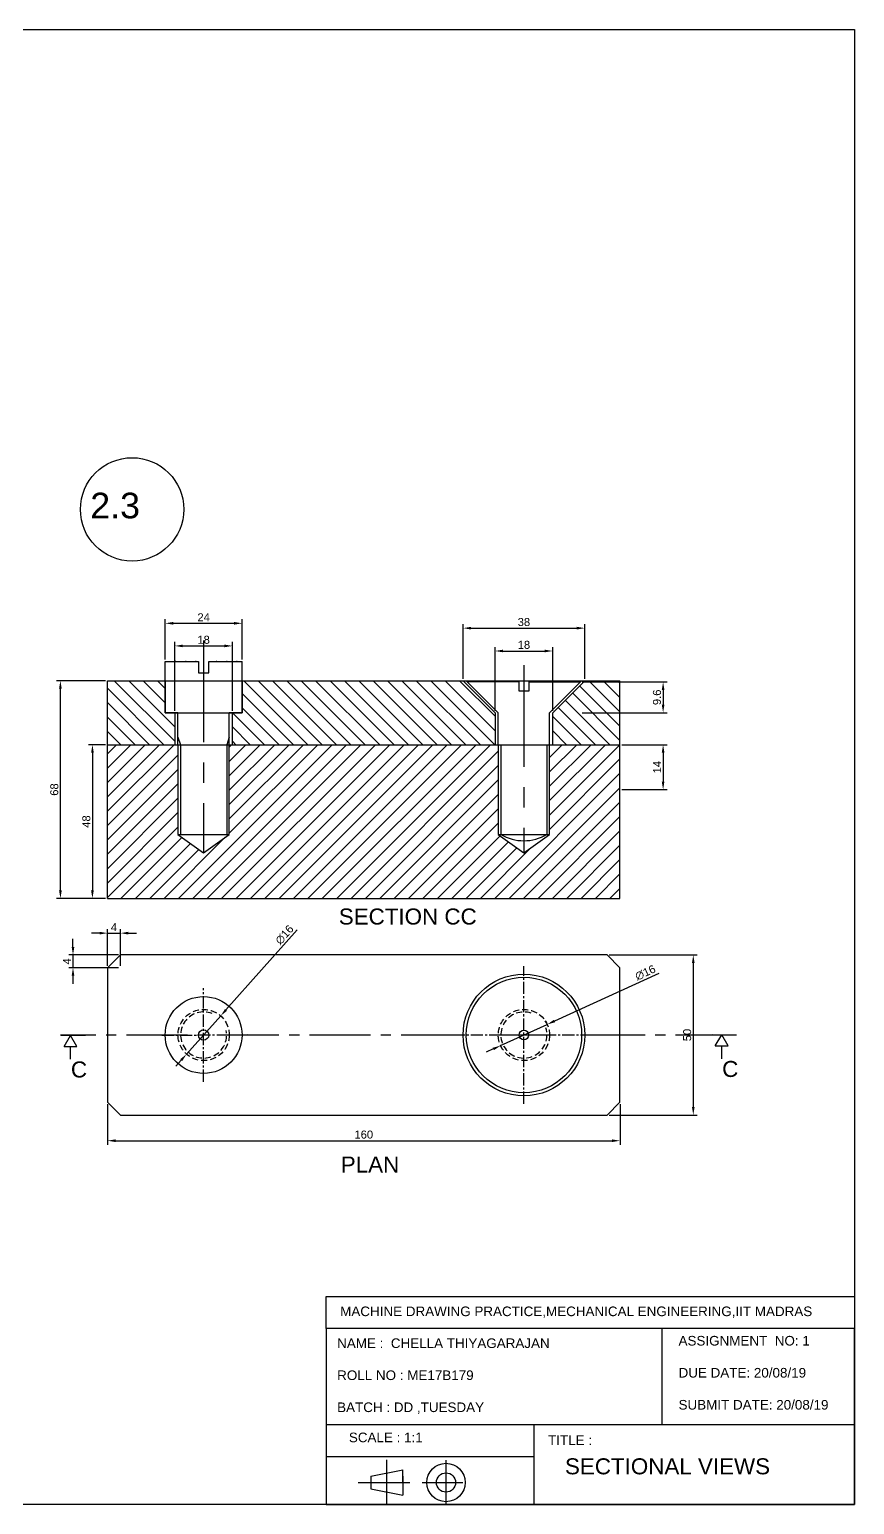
# Model space of a CAD drawing. Header units: millimetres. Extents: x 1423 to 6513, y 1291 to 1883.
# Drawn here: x 3307.7 to 3565.3, y 1422.3 to 1883 of the extents above; entities that cross this region are included whole.
import ezdxf

# ---------------------------------------------------------------- set-up
doc = ezdxf.new("R2010")
doc.units = ezdxf.units.MM
for name, pattern in [('CENTER', [50.8, 31.75, -6.35, 6.35, -6.35]), ('CENTER2', [28.575, 19.05, -3.175, 3.175, -3.175]), ('HIDDEN', [9.525, 6.35, -3.175])]:
    doc.linetypes.add(name, pattern=pattern)
doc.styles.get("Standard").update_dxf_attribs({"font": 'arial.ttf'})
doc.dimstyles.new('chella', dxfattribs={"dimtxt": 2.5, "dimasz": 2.5, "dimexe": 1.25, "dimexo": 0.625, "dimtad": 1, "dimdsep": 46, "dimtxsty": 'Standard', "dimcen": 2.5, "dimclrd": 3, "dimclre": 3, "dimclrt": 4, "dimadec": 0, "dimazin": 0, "dimtfac": 1, "dimtmove": 0, "dimatfit": 3, "dimfxl": 1, "dimarcsym": 0})

# ---------------------------------------------------------------- blocks, each defined once
blk = doc.blocks.new('*D217')
at = {"color": 3, "lineweight": -2, "transparency": 16777216}
for p, q in [((3350.04, 1686.2), (3350.04, 1698.74)), ((3352.54, 1697.49), (3371.54, 1697.49)), ((3374.04, 1686.2), (3374.04, 1698.74))]:
    blk.add_line(p, q, dxfattribs=at)
at = {"color": 3, "transparency": 16777216}
for points in [[(3352.54, 1697.91), (3352.54, 1697.07), (3350.04, 1697.49)], [(3371.54, 1697.91), (3371.54, 1697.07), (3374.04, 1697.49)]]:
    blk.add_solid(points, dxfattribs=at)
at = {"layer": 'Defpoints', "color": 0, "transparency": 16777216}
for p in [(3374.04, 1697.49), (3350.04, 1685.57), (3374.04, 1685.57)]:
    blk.add_point(p, dxfattribs=at)
at = {"color": 4, "transparency": 16777216, "insert": (3362.04, 1699.37), "char_height": 2.5, "attachment_point": 5}
blk.add_mtext('24', dxfattribs=at)
blk = doc.blocks.new('*D218')
at = {"color": 3, "lineweight": -2, "transparency": 16777216}
for p, q in [((3353.04, 1670.2), (3353.04, 1691.68)), ((3371.04, 1670.2), (3371.04, 1691.68)), ((3355.54, 1690.43), (3368.54, 1690.43))]:
    blk.add_line(p, q, dxfattribs=at)
at = {"color": 3, "transparency": 16777216}
for points in [[(3355.54, 1690.84), (3355.54, 1690.01), (3353.04, 1690.43)], [(3368.54, 1690.84), (3368.54, 1690.01), (3371.04, 1690.43)]]:
    blk.add_solid(points, dxfattribs=at)
at = {"layer": 'Defpoints', "color": 0, "transparency": 16777216}
for p in [(3371.04, 1690.43), (3353.04, 1669.57), (3371.04, 1669.57)]:
    blk.add_point(p, dxfattribs=at)
at = {"color": 4, "transparency": 16777216, "insert": (3362.04, 1692.33), "char_height": 2.5, "attachment_point": 5}
blk.add_mtext('18', dxfattribs=at)
blk = doc.blocks.new('*D219')
at = {"color": 3, "lineweight": -2, "transparency": 16777216}
for p, q in [((3331.41, 1679.57), (3316.07, 1679.57)), ((3317.32, 1614.07), (3317.32, 1677.07)), ((3331.41, 1611.57), (3316.07, 1611.57))]:
    blk.add_line(p, q, dxfattribs=at)
at = {"color": 3, "transparency": 16777216}
for points in [[(3316.9, 1677.07), (3317.74, 1677.07), (3317.32, 1679.57)], [(3316.9, 1614.07), (3317.74, 1614.07), (3317.32, 1611.57)]]:
    blk.add_solid(points, dxfattribs=at)
at = {"layer": 'Defpoints', "color": 0, "transparency": 16777216}
for p in [(3317.32, 1679.57), (3332.04, 1679.57), (3332.04, 1611.57)]:
    blk.add_point(p, dxfattribs=at)
at = {"color": 4, "transparency": 16777216, "insert": (3315.42, 1645.57), "char_height": 2.5, "attachment_point": 5, "rotation": 90}
blk.add_mtext('68', dxfattribs=at)
blk = doc.blocks.new('*D220')
at = {"color": 3, "lineweight": -2, "transparency": 16777216}
for p, q in [((3331.41, 1659.57), (3326.07, 1659.57)), ((3327.32, 1657.07), (3327.32, 1614.07)), ((3331.41, 1611.57), (3326.07, 1611.57))]:
    blk.add_line(p, q, dxfattribs=at)
at = {"color": 3, "transparency": 16777216}
for points in [[(3326.9, 1657.07), (3327.74, 1657.07), (3327.32, 1659.57)], [(3326.9, 1614.07), (3327.74, 1614.07), (3327.32, 1611.57)]]:
    blk.add_solid(points, dxfattribs=at)
at = {"layer": 'Defpoints', "color": 0, "transparency": 16777216}
for p in [(3332.04, 1659.57), (3327.32, 1611.57), (3332.04, 1611.57)]:
    blk.add_point(p, dxfattribs=at)
at = {"color": 4, "transparency": 16777216, "insert": (3325.42, 1635.57), "char_height": 2.5, "attachment_point": 5, "rotation": 90}
blk.add_mtext('48', dxfattribs=at)
blk = doc.blocks.new('*D221')
at = {"color": 3, "lineweight": -2, "transparency": 16777216}
for p, q in [((3480.26, 1679.17), (3506.75, 1679.17)), ((3505.5, 1676.67), (3505.5, 1672.07)), ((3480.26, 1669.57), (3506.75, 1669.57))]:
    blk.add_line(p, q, dxfattribs=at)
at = {"color": 3, "transparency": 16777216}
for points in [[(3505.08, 1676.67), (3505.91, 1676.67), (3505.5, 1679.17)], [(3505.08, 1672.07), (3505.91, 1672.07), (3505.5, 1669.57)]]:
    blk.add_solid(points, dxfattribs=at)
at = {"layer": 'Defpoints', "color": 0, "transparency": 16777216}
for p in [(3479.64, 1679.17), (3479.64, 1669.57), (3505.5, 1669.57)]:
    blk.add_point(p, dxfattribs=at)
at = {"color": 4, "transparency": 16777216, "insert": (3503.59, 1674.37), "char_height": 2.5, "attachment_point": 5, "rotation": 90}
blk.add_mtext('9.6', dxfattribs=at)
blk = doc.blocks.new('*D222')
at = {"color": 3, "lineweight": -2, "transparency": 16777216}
for p, q in [((3492.66, 1659.57), (3506.75, 1659.57)), ((3505.5, 1657.07), (3505.5, 1648.07)), ((3492.66, 1645.57), (3506.75, 1645.57))]:
    blk.add_line(p, q, dxfattribs=at)
at = {"color": 3, "transparency": 16777216}
for points in [[(3505.08, 1657.07), (3505.91, 1657.07), (3505.5, 1659.57)], [(3505.08, 1648.07), (3505.91, 1648.07), (3505.5, 1645.57)]]:
    blk.add_solid(points, dxfattribs=at)
at = {"layer": 'Defpoints', "color": 0, "transparency": 16777216}
for p in [(3492.04, 1659.57), (3492.04, 1645.57), (3505.5, 1645.57)]:
    blk.add_point(p, dxfattribs=at)
at = {"color": 4, "transparency": 16777216, "insert": (3503.62, 1652.57), "char_height": 2.5, "attachment_point": 5, "rotation": 90}
blk.add_mtext('14', dxfattribs=at)
blk = doc.blocks.new('*D223')
at = {"color": 3, "lineweight": -2, "transparency": 16777216}
for p, q in [((3443.04, 1680.2), (3443.04, 1697.23)), ((3445.54, 1695.98), (3478.54, 1695.98)), ((3481.04, 1680.2), (3481.04, 1697.23))]:
    blk.add_line(p, q, dxfattribs=at)
at = {"color": 3, "transparency": 16777216}
for points in [[(3445.54, 1696.4), (3445.54, 1695.56), (3443.04, 1695.98)], [(3478.54, 1696.4), (3478.54, 1695.56), (3481.04, 1695.98)]]:
    blk.add_solid(points, dxfattribs=at)
at = {"layer": 'Defpoints', "color": 0, "transparency": 16777216}
for p in [(3481.04, 1695.98), (3443.04, 1679.57), (3481.04, 1679.57)]:
    blk.add_point(p, dxfattribs=at)
at = {"color": 4, "transparency": 16777216, "insert": (3462.04, 1697.88), "char_height": 2.5, "attachment_point": 5}
blk.add_mtext('38', dxfattribs=at)
blk = doc.blocks.new('*D224')
at = {"color": 3, "lineweight": -2, "transparency": 16777216}
for p, q in [((3453.04, 1670.2), (3453.04, 1690.09)), ((3455.54, 1688.84), (3468.54, 1688.84)), ((3471.04, 1670.2), (3471.04, 1690.09))]:
    blk.add_line(p, q, dxfattribs=at)
at = {"color": 3, "transparency": 16777216}
for points in [[(3455.54, 1689.26), (3455.54, 1688.43), (3453.04, 1688.84)], [(3468.54, 1689.26), (3468.54, 1688.43), (3471.04, 1688.84)]]:
    blk.add_solid(points, dxfattribs=at)
at = {"layer": 'Defpoints', "color": 0, "transparency": 16777216}
for p in [(3471.04, 1688.84), (3453.04, 1669.57), (3471.04, 1669.57)]:
    blk.add_point(p, dxfattribs=at)
at = {"color": 4, "transparency": 16777216, "insert": (3462.04, 1690.75), "char_height": 2.5, "attachment_point": 5}
blk.add_mtext('18', dxfattribs=at)
blk = doc.blocks.new('*D225')
at = {"color": 3, "lineweight": -2, "transparency": 16777216}
for p, q in [((3504.21, 1588.15), (3471.59, 1573.26)), ((3454.76, 1565.58), (3469.31, 1572.22)), ((3452.48, 1564.54), (3450.21, 1563.5))]:
    blk.add_line(p, q, dxfattribs=at)
blk.add_arc((3462.04, 1568.9), 8, 22.5526, 33.4862, dxfattribs=at)
at = {"color": 3, "transparency": 16777216}
for points in [[(3471.41, 1573.64), (3471.76, 1572.88), (3469.31, 1572.22)], [(3452.31, 1564.92), (3452.66, 1564.16), (3454.76, 1565.58)]]:
    blk.add_solid(points, dxfattribs=at)
at = {"layer": 'Defpoints', "color": 0, "transparency": 16777216}
for p in [(3469.31, 1572.22), (3454.76, 1565.58)]:
    blk.add_point(p, dxfattribs=at)
at = {"color": 4, "transparency": 16777216, "insert": (3499.95, 1588.37), "char_height": 2.5, "attachment_point": 5, "rotation": 24.5337}
blk.add_mtext('∅16', dxfattribs=at)
blk = doc.blocks.new('*D226')
at = {"color": 3, "lineweight": -2, "transparency": 16777216}
for p, q in [((3391.27, 1601.72), (3369.02, 1576.74)), ((3356.71, 1562.93), (3367.36, 1574.87)), ((3355.05, 1561.06), (3353.39, 1559.19))]:
    blk.add_line(p, q, dxfattribs=at)
at = {"color": 3, "transparency": 16777216}
for points in [[(3368.71, 1577.02), (3369.33, 1576.46), (3367.36, 1574.87)], [(3354.74, 1561.34), (3355.36, 1560.78), (3356.71, 1562.93)]]:
    blk.add_solid(points, dxfattribs=at)
at = {"layer": 'Defpoints', "color": 0, "transparency": 16777216}
for p in [(3367.36, 1574.87), (3356.71, 1562.93)]:
    blk.add_point(p, dxfattribs=at)
at = {"color": 4, "transparency": 16777216, "insert": (3387.29, 1600.21), "char_height": 2.5, "attachment_point": 5, "rotation": 48.3038}
blk.add_mtext('∅16', dxfattribs=at)
blk = doc.blocks.new('*D153')
at = {"color": 3, "lineweight": -2, "transparency": 16777216}
for p, q in [((3332.04, 1547.27), (3332.04, 1534.64)), ((3492.04, 1547.27), (3492.04, 1534.64)), ((3334.54, 1535.89), (3489.54, 1535.89))]:
    blk.add_line(p, q, dxfattribs=at)
at = {"color": 3, "transparency": 16777216}
for points in [[(3334.54, 1536.31), (3334.54, 1535.47), (3332.04, 1535.89)], [(3489.54, 1536.31), (3489.54, 1535.47), (3492.04, 1535.89)]]:
    blk.add_solid(points, dxfattribs=at)
at = {"layer": 'Defpoints', "color": 0, "transparency": 16777216}
for p in [(3332.04, 1547.9), (3492.04, 1547.9), (3492.04, 1535.89)]:
    blk.add_point(p, dxfattribs=at)
at = {"color": 4, "transparency": 16777216, "insert": (3412.04, 1537.79), "char_height": 2.5, "attachment_point": 5}
blk.add_mtext('160', dxfattribs=at)
blk = doc.blocks.new('*D227')
at = {"color": 3, "lineweight": -2, "transparency": 16777216}
for p, q in [((3488.66, 1593.9), (3516.16, 1593.9)), ((3514.91, 1591.4), (3514.91, 1546.4)), ((3488.66, 1543.9), (3516.16, 1543.9))]:
    blk.add_line(p, q, dxfattribs=at)
at = {"color": 3, "transparency": 16777216}
for points in [[(3514.5, 1591.4), (3515.33, 1591.4), (3514.91, 1593.9)], [(3514.5, 1546.4), (3515.33, 1546.4), (3514.91, 1543.9)]]:
    blk.add_solid(points, dxfattribs=at)
at = {"layer": 'Defpoints', "color": 0, "transparency": 16777216}
for p in [(3488.04, 1593.9), (3488.04, 1543.9), (3514.91, 1543.9)]:
    blk.add_point(p, dxfattribs=at)
at = {"color": 4, "transparency": 16777216, "insert": (3513.01, 1568.9), "char_height": 2.5, "attachment_point": 5, "rotation": 90}
blk.add_mtext('50', dxfattribs=at)
blk = doc.blocks.new('*D228')
at = {"color": 3, "lineweight": -2, "transparency": 16777216}
for p, q in [((3321.25, 1596.4), (3321.25, 1598.9)), ((3335.41, 1593.9), (3320, 1593.9)), ((3335.41, 1589.9), (3320, 1589.9)), ((3321.25, 1593.9), (3321.25, 1589.9)), ((3321.25, 1587.4), (3321.25, 1584.9))]:
    blk.add_line(p, q, dxfattribs=at)
at = {"color": 3, "transparency": 16777216}
for points in [[(3320.83, 1596.4), (3321.67, 1596.4), (3321.25, 1593.9)], [(3320.83, 1587.4), (3321.67, 1587.4), (3321.25, 1589.9)]]:
    blk.add_solid(points, dxfattribs=at)
at = {"layer": 'Defpoints', "color": 0, "transparency": 16777216}
for p in [(3321.25, 1589.9), (3336.04, 1593.9), (3336.04, 1589.9)]:
    blk.add_point(p, dxfattribs=at)
at = {"color": 4, "transparency": 16777216, "insert": (3319.37, 1591.9), "char_height": 2.5, "attachment_point": 5, "rotation": 90}
blk.add_mtext('4', dxfattribs=at)
blk = doc.blocks.new('*D229')
at = {"color": 3, "lineweight": -2, "transparency": 16777216}
for p, q in [((3329.54, 1600.72), (3327.04, 1600.72)), ((3332.04, 1590.52), (3332.04, 1601.97)), ((3332.04, 1600.72), (3336.04, 1600.72)), ((3336.04, 1590.52), (3336.04, 1601.97)), ((3338.54, 1600.72), (3341.04, 1600.72))]:
    blk.add_line(p, q, dxfattribs=at)
at = {"color": 3, "transparency": 16777216}
for points in [[(3329.54, 1601.14), (3329.54, 1600.3), (3332.04, 1600.72)], [(3338.54, 1601.14), (3338.54, 1600.3), (3336.04, 1600.72)]]:
    blk.add_solid(points, dxfattribs=at)
at = {"layer": 'Defpoints', "color": 0, "transparency": 16777216}
for p in [(3336.04, 1600.72), (3332.04, 1589.9), (3336.04, 1589.9)]:
    blk.add_point(p, dxfattribs=at)
at = {"color": 4, "transparency": 16777216, "insert": (3334.04, 1602.59), "char_height": 2.5, "attachment_point": 5}
blk.add_mtext('4', dxfattribs=at)
blk = doc.blocks.new('*U132')
at = {"color": 0, "linetype": 'CENTER2', "transparency": 16777216}
blk.add_line((116.41, 0), (-94.65, 0), dxfattribs=at)

msp = doc.modelspace()

# ---------------------------------------------------------------- hatches: boundary and pattern name
at = {"linetype": 'CENTER'}
h = msp.add_hatch(dxfattribs=at)
h.set_pattern_fill('ANSI31', color=3, angle=90)
h.set_pattern_definition([(135, (95.883, -443.3792), (-2.245064, -2.245064), [])])
h.paths.add_polyline_path([(3374.035, 1679.572), (3374.035, 1669.572), (3371.035, 1669.572), (3371.035, 1659.572), (3453.035, 1659.572), (3453.035, 1669.572), (3443.035, 1679.572)])
h.paths.add_polyline_path([(3332.035, 1659.572), (3353.035, 1659.572), (3353.035, 1669.572), (3350.035, 1669.572), (3350.035, 1679.572), (3332.035, 1679.572)])
h.paths.add_polyline_path([(3492.035, 1659.572), (3492.035, 1679.572), (3481.035, 1679.572), (3471.035, 1669.572), (3471.035, 1659.572)])
h = msp.add_hatch(dxfattribs=at)
h.set_pattern_fill('ANSI31', color=3)
h.set_pattern_definition([(45, (95.883, -443.3792), (-2.245064, 2.245064), [])])
h.paths.add_polyline_path([(3492.035, 1611.572), (3492.035, 1659.572), (3470.035, 1659.572), (3470.035, 1631.572), (3462.035, 1625.76), (3454.035, 1631.572), (3454.035, 1659.572), (3370.035, 1659.572), (3370.035, 1631.572), (3362.035, 1625.76), (3354.035, 1631.572), (3354.035, 1659.572), (3332.035, 1659.572), (3332.035, 1611.572)])

# ---------------------------------------------------------------- linework, layer by layer
at = {"color": 1, "linetype": 'CENTER'}
for p, q in [((3362.035, 1692.124), (3362.035, 1625.76)), ((3462.035, 1684.374), (3462.035, 1625.76))]:
    msp.add_line(p, q, dxfattribs=at)
at = {"color": 4}
for p, q in [((3350.035, 1685.572), (3360.435, 1685.572)), ((3350.035, 1679.572), (3350.035, 1685.572)), ((3360.435, 1685.572), (3360.435, 1682.072)), ((3360.435, 1682.072), (3363.635, 1682.072)), ((3363.635, 1685.572), (3374.035, 1685.572)), ((3363.635, 1682.072), (3363.635, 1685.572)), ((3374.035, 1679.572), (3374.035, 1685.572)), ((3332.035, 1611.572), (3332.035, 1679.572)), ((3332.035, 1679.572), (3492.035, 1679.572)), ((3350.035, 1679.572), (3350.035, 1669.572)), ((3350.035, 1669.572), (3350.035, 1679.572)), ((3374.035, 1669.572), (3374.035, 1679.572)), ((3374.035, 1679.572), (3374.035, 1669.572)), ((3453.035, 1669.572), (3443.035, 1679.572)), ((3454.035, 1669.572), (3444.035, 1679.572)), ((3460.435, 1679.172), (3444.435, 1679.172)), ((3460.435, 1679.572), (3460.435, 1676.372)), ((3463.635, 1676.372), (3463.635, 1679.572)), ((3463.635, 1679.172), (3479.635, 1679.172)), ((3470.035, 1669.572), (3480.035, 1679.572)), ((3471.035, 1669.572), (3481.035, 1679.572)), ((3492.035, 1611.572), (3492.035, 1679.572)), ((3460.435, 1676.372), (3463.635, 1676.372)), ((3350.035, 1669.572), (3374.035, 1669.572)), ((3354.035, 1669.572), (3350.035, 1669.572)), ((3353.035, 1669.572), (3353.035, 1659.572)), ((3353.035, 1669.572), (3371.035, 1669.572)), ((3354.035, 1669.572), (3370.035, 1669.572)), ((3354.035, 1659.572), (3354.035, 1669.572)), ((3374.035, 1669.572), (3370.035, 1669.572)), ((3370.035, 1659.572), (3370.035, 1669.572)), ((3371.035, 1659.572), (3371.035, 1669.572)), ((3453.035, 1669.572), (3453.035, 1659.572)), ((3454.035, 1659.572), (3454.035, 1669.572)), ((3470.035, 1659.572), (3470.035, 1669.572)), ((3471.035, 1659.572), (3471.035, 1669.572)), ((3332.035, 1659.572), (3492.035, 1659.572)), ((3353.035, 1659.572), (3371.035, 1659.572)), ((3354.035, 1661.928), (3354.835, 1659.572)), ((3354.035, 1659.572), (3354.035, 1631.572)), ((3354.835, 1659.572), (3354.835, 1631.572)), ((3370.035, 1661.928), (3369.235, 1659.572)), ((3369.235, 1659.572), (3369.235, 1631.572)), ((3370.035, 1631.572), (3370.035, 1659.572)), ((3453.035, 1659.572), (3471.035, 1659.572)), ((3454.035, 1659.572), (3454.035, 1631.572)), ((3454.835, 1659.572), (3454.835, 1631.572)), ((3469.235, 1659.572), (3469.235, 1631.572)), ((3470.035, 1631.572), (3470.035, 1659.572)), ((3354.035, 1631.572), (3370.035, 1631.572)), ((3354.035, 1631.572), (3362.035, 1625.76)), ((3362.035, 1625.76), (3370.035, 1631.572)), ((3454.035, 1631.572), (3470.035, 1631.572)), ((3454.035, 1631.572), (3462.035, 1625.76)), ((3462.035, 1625.76), (3470.035, 1631.572)), ((3332.035, 1611.572), (3492.035, 1611.572)), ((3336.035, 1593.9), (3332.035, 1589.9)), ((3332.035, 1589.9), (3332.035, 1547.9)), ((3488.035, 1593.9), (3336.035, 1593.9)), ((3492.035, 1589.9), (3488.035, 1593.9)), ((3492.035, 1547.9), (3492.035, 1589.9)), ((3332.035, 1547.9), (3336.035, 1543.9)), ((3336.035, 1543.9), (3488.035, 1543.9)), ((3488.035, 1543.9), (3492.035, 1547.9)), ((3565.25, 1447.265), (3565.25, 1477.265)), ((3565.25, 1422.265), (3565.25, 1447.265)), ((3400.25, 1422.265), (3465.25, 1422.265)), ((3465.25, 1422.265), (3565.25, 1422.265))]:
    msp.add_line(p, q, dxfattribs=at)
at = {"color": 1, "linetype": 'CENTER2', "ltscale": 0.2}
for p, q in [((3462.035, 1547.425), (3462.035, 1590.385)), ((3362.035, 1554.325), (3361.995, 1583.514)), ((3375.637, 1568.919), (3348.768, 1568.712)), ((3483.547, 1568.9), (3440.042, 1568.9))]:
    msp.add_line(p, q, dxfattribs=at)
at = {"color": 6}
for p, q in [((3325.113, 1568.738), (3317.442, 1568.751)), ((3318.46, 1565.33), (3320.46, 1568.794)), ((3528.443, 1568.9), (3520.772, 1568.913)), ((3521.79, 1565.492), (3523.79, 1568.956)), ((3318.46, 1565.33), (3322.46, 1565.33)), ((3320.357, 1565.396), (3320.357, 1561.327)), ((3521.79, 1565.492), (3525.79, 1565.492)), ((3523.688, 1565.558), (3523.687, 1561.488)), ((3400.25, 1487.265), (3565.25, 1487.265)), ((3400.25, 1477.265), (3400.25, 1487.265)), ((3565.25, 1477.265), (3400.25, 1477.265)), ((3400.25, 1477.265), (3400.25, 1447.265)), ((3505.25, 1447.265), (3505.25, 1477.265)), ((3400.25, 1447.265), (3565.25, 1447.265)), ((3400.25, 1447.265), (3400.25, 1437.265)), ((3465.25, 1437.265), (3465.25, 1447.265)), ((3400.25, 1437.265), (3465.25, 1437.265)), ((3400.25, 1437.265), (3400.25, 1422.265)), ((3465.25, 1422.265), (3465.25, 1437.265))]:
    msp.add_line(p, q, dxfattribs=at)
for p, q in [((3322.46, 1565.33), (3320.46, 1568.794)), ((3525.79, 1565.492), (3523.79, 1568.956))]:
    msp.add_line(p, q)
at = {"color": 4, "ltscale": 2}
msp.add_line((3565.25, 1487.265), (3565.25, 1477.265), dxfattribs=at)
at = {"color": 4, "ltscale": 0.2}
for p, q in [((3414.226, 1431.139), (3424.226, 1433.139)), ((3424.226, 1429.139), (3424.226, 1433.139)), ((3414.226, 1431.139), (3414.226, 1427.139)), ((3424.226, 1431.139), (3424.226, 1427.139)), ((3424.226, 1429.139), (3424.226, 1425.139)), ((3437.711, 1429.139), (3437.711, 1429.139)), ((3414.226, 1427.139), (3424.226, 1425.139))]:
    msp.add_line(p, q, dxfattribs=at)
at = {"color": 4, "linetype": 'CENTER', "ltscale": 2}
for p, q in [((3419.089, 1436.251), (3419.089, 1422.265)), ((3437.711, 1436.111), (3437.711, 1422.546)), ((3410.328, 1429.139), (3426.372, 1429.139))]:
    msp.add_line(p, q, dxfattribs=at)
at = {"color": 4, "linetype": 'HIDDEN', "ltscale": 2}
msp.add_line((3430.228, 1429.139), (3445.299, 1429.139), dxfattribs=at)
at = {"color": 6}
msp.add_lwpolyline([(3565.25, 1422.265), (2875.9, 1422.265), (2875.9, 1882.958), (3565.25, 1882.958)], close=True, dxfattribs=at)
at = {"color": 4, "lineweight": 25}
msp.add_circle((3339.708, 1733.075), 16.141, dxfattribs=at)
at = {"color": 4}
for centre, radius in [((3462.035, 1568.9), 19), ((3362.035, 1568.9), 12), ((3362.035, 1568.9), 1.6), ((3462.035, 1568.9), 1.5)]:
    msp.add_circle(centre, radius, dxfattribs=at)
at = {"color": 4, "ltscale": 0.2}
for centre, radius in [((3462.052, 1568.9), 18.017), ((3437.711, 1429.139), 6), ((3437.711, 1429.139), 3)]:
    msp.add_circle(centre, radius, dxfattribs=at)
at = {"color": 4, "linetype": 'HIDDEN', "ltscale": 0.3}
for centre in [(3362.035, 1568.9), (3462.035, 1568.9)]:
    msp.add_circle(centre, 8, dxfattribs=at)
at = {"color": 4}
msp.add_arc((3462.035, 1643.532), 13.96, 238.95178, 301.04822, dxfattribs=at)
at = {"color": 4, "linetype": 'HIDDEN', "ltscale": 0.3}
for centre, start, end in [((3362.035, 1568.9), 68.65266, 11.21992), ((3462.035, 1568.9), 71.54599, 18.0764)]:
    msp.add_arc(centre, 7.2, start, end, dxfattribs=at)
at = {"color": 4}
for p in [(3353.235, 1685.572), (3356.435, 1685.572), (3359.635, 1685.572), (3366.035, 1685.572), (3369.235, 1685.572), (3372.435, 1685.572)]:
    msp.add_point(p, dxfattribs=at)
at = {"color": 6}
for points in [[(3318.46, 1565.33), (3322.46, 1565.33), (3320.46, 1568.794), (3318.46, 1565.33)], [(3521.79, 1565.492), (3525.79, 1565.492), (3523.79, 1568.956), (3521.79, 1565.492)]]:
    msp.add_solid(points, dxfattribs=at)

# ---------------------------------------------------------------- block references
at = {"color": 1, "linetype": 'CENTER2'}
msp.add_blockref('*U132', (3412.035, 1568.9), dxfattribs=at)

# ---------------------------------------------------------------- texts
at = {"color": 4, "linetype": 'ByBlock', "ltscale": 0.2}
msp.add_text('2.3', height=8, dxfattribs=at).set_placement((3326.64, 1730.28))
at = {"color": 4}
for s, p in [('SECTION CC', (3404.229, 1603.413)), ('PLAN', (3404.86, 1525.956))]:
    msp.add_text(s, height=5, dxfattribs=at).set_placement(p)
at = {"color": 6}
for p in [(3320.599, 1555.638), (3523.93, 1555.8)]:
    msp.add_text('C', height=5, dxfattribs=at).set_placement(p)
at = {"color": 4, "attachment_point": 1}
for s, width, heights, insert, char_height in [('MACHINE DRAWING PRACTICE,MECHANICAL ENGINEERING,IIT MADRAS', 164.3264, [7.38], (3404.674, 1484.096), 3), ('ASSIGNMENT  NO: 1\\P\\PDUE DATE: 20/08/19\\P\\PSUBMIT DATE: 20/08/19', 75.97584, [0], (3510.317, 1474.917), 3), ('NAME :  CHELLA THIYAGARAJAN\\P\\PROLL NO : ME17B179\\P\\PBATCH : DD ,TUESDAY', 99.4536, [0], (3403.724, 1474.14), 3), ('SCALE : 1:1', 57.1733, [0], (3407.385, 1444.716), 3), ('TITLE : ', 48.32697, [0], (3469.577, 1443.845), 3), (' SECTIONAL VIEWS ', 87.10786, [0], (3472.918, 1436.691), 5)]:
    msp.add_mtext_dynamic_manual_height_columns(s, width=width, gutter_width=1, heights=heights, dxfattribs=dict(at, insert=insert, char_height=char_height))

# ---------------------------------------------------------------- dimensions: what is measured, and where the dimension line sits
at = {"color": 4}
for base, p1, p2, picture, middle in [((3374.035, 1697.492), (3350.035, 1685.572), (3374.035, 1685.572), '*D217', (3362.035, 1699.372)), ((3481.035, 1695.979), (3443.035, 1679.572), (3481.035, 1679.572), '*D223', (3462.035, 1697.881)), ((3371.035, 1690.428), (3353.035, 1669.572), (3371.035, 1669.572), '*D218', (3362.035, 1692.33)), ((3471.035, 1688.844), (3453.035, 1669.572), (3471.035, 1669.572), '*D224', (3462.035, 1690.745)), ((3336.035, 1600.719), (3332.035, 1589.9), (3336.035, 1589.9), '*D229', (3334.035, 1602.594)), ((3492.035, 1535.891), (3332.035, 1547.9), (3492.035, 1547.9), '*D153', (3412.035, 1537.792))]:
    dim = msp.add_linear_dim(base=base, p1=p1, p2=p2, dimstyle='chella', dxfattribs=at)
    dim.commit()
    dim.dimension.update_dxf_attribs({"geometry": picture, "text_midpoint": middle})
for base, p1, p2, picture, middle in [((3317.321, 1679.572), (3332.035, 1611.572), (3332.035, 1679.572), '*D219', (3315.419, 1645.572)), ((3505.496, 1669.572), (3479.635, 1679.172), (3479.635, 1669.572), '*D221', (3503.595, 1674.372)), ((3327.321, 1611.572), (3332.035, 1659.572), (3332.035, 1611.572), '*D220', (3325.419, 1635.572)), ((3505.496, 1645.572), (3492.035, 1659.572), (3492.035, 1645.572), '*D222', (3503.616, 1652.572)), ((3321.25, 1589.9), (3336.035, 1593.9), (3336.035, 1589.9), '*D228', (3319.375, 1591.9)), ((3514.913, 1543.9), (3488.035, 1593.9), (3488.035, 1543.9), '*D227', (3513.012, 1568.9))]:
    dim = msp.add_linear_dim(base=base, p1=p1, p2=p2, angle=90, dimstyle='chella', dxfattribs=at)
    dim.commit()
    dim.dimension.update_dxf_attribs({"geometry": picture, "text_midpoint": middle})
for p1, p2, picture, middle in [((3356.714, 1562.926), (3367.357, 1574.873), '*D226', (3388.762, 1598.901)), ((3454.758, 1565.578), (3469.313, 1572.222), '*D225', (3500.772, 1586.581))]:
    dim = msp.add_diameter_dim_2p(p1=p1, p2=p2, dimstyle='chella', dxfattribs=at)
    dim.commit()
    dim.dimension.update_dxf_attribs({"geometry": picture, "text_midpoint": middle, "dimtype": 163})

doc.saveas('drawing.dxf')
